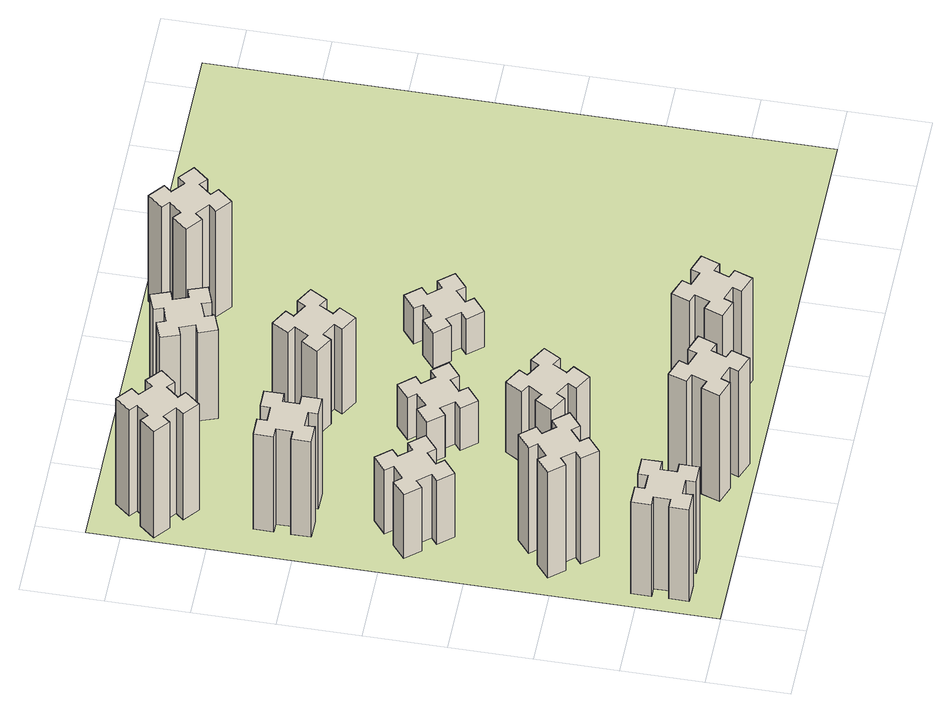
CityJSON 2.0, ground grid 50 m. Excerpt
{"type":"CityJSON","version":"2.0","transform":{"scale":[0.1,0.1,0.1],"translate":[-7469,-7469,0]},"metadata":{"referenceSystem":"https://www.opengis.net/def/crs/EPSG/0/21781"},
"CityObjects":{
"building1":{"type":"Building","attributes":{"class":"1000","function":"1000","usage":"1000","yearOfConstruction":2016,"roofType":"1000","measuredHeight":78,"storeysAboveGround":30,"storeysBelowGround":0},"geometry":[{"type":"Solid","lod":"1","boundaries":[[[[0,1,2,3,4,5,6,7,8,9,10,11,12,13,14,15,16,17,18,19]],[[17,16,20,21]],[[16,15,22,20]],[[15,14,23,22]],[[14,13,24,23]],[[13,12,25,24]],[[12,11,26,25]],[[11,10,27,26]],[[10,9,28,27]],[[9,8,29,28]],[[8,7,30,29]],[[7,6,31,30]],[[6,5,32,31]],[[5,4,33,32]],[[4,3,34,33]],[[3,2,35,34]],[[2,1,36,35]],[[1,0,37,36]],[[0,19,38,37]],[[19,18,39,38]],[[18,17,21,39]],[[24,25,26,27,28,29,30,31,32,33,34,35,36,37,38,39,21,20,22,23]]]]}]},
"building2":{"type":"Building","attributes":{"class":"1000","function":"1000","usage":"1000","yearOfConstruction":2016,"roofType":"1000","measuredHeight":90,"storeysAboveGround":30,"storeysBelowGround":0},"geometry":[{"type":"Solid","lod":"1","boundaries":[[[[40,41,42,43,44,45,46,47,48,49,50,51,52,53,54,55,56,57,58,59]],[[57,56,60,61]],[[56,55,62,60]],[[55,54,63,62]],[[54,53,64,63]],[[53,52,65,64]],[[52,51,66,65]],[[51,50,67,66]],[[50,49,68,67]],[[49,48,69,68]],[[48,47,70,69]],[[47,46,71,70]],[[46,45,72,71]],[[45,44,73,72]],[[44,43,74,73]],[[43,42,75,74]],[[42,41,76,75]],[[41,40,77,76]],[[40,59,78,77]],[[59,58,79,78]],[[58,57,61,79]],[[64,65,66,67,68,69,70,71,72,73,74,75,76,77,78,79,61,60,62,63]]]]}]},
"building3":{"type":"Building","attributes":{"class":"1000","function":"1000","usage":"1000","yearOfConstruction":2016,"roofType":"1000","measuredHeight":54,"storeysAboveGround":30,"storeysBelowGround":0},"geometry":[{"type":"Solid","lod":"1","boundaries":[[[[80,81,82,83,84,85,86,87,88,89,90,91,92,93,94,95,96,97,98,99]],[[97,96,100,101]],[[96,95,102,100]],[[95,94,103,102]],[[94,93,104,103]],[[93,92,105,104]],[[92,91,106,105]],[[91,90,107,106]],[[90,89,108,107]],[[89,88,109,108]],[[88,87,110,109]],[[87,86,111,110]],[[86,85,112,111]],[[85,84,113,112]],[[84,83,114,113]],[[83,82,115,114]],[[82,81,116,115]],[[81,80,117,116]],[[80,99,118,117]],[[99,98,119,118]],[[98,97,101,119]],[[104,105,106,107,108,109,110,111,112,113,114,115,116,117,118,119,101,100,102,103]]]]}]},
"building4":{"type":"Building","attributes":{"class":"1000","function":"1000","usage":"1000","yearOfConstruction":2016,"roofType":"1000","measuredHeight":81,"storeysAboveGround":30,"storeysBelowGround":0},"geometry":[{"type":"Solid","lod":"1","boundaries":[[[[120,121,122,123,124,125,126,127,128,129,130,131,132,133,134,135,136,137,138,139]],[[137,136,140,141]],[[136,135,142,140]],[[135,134,143,142]],[[134,133,144,143]],[[133,132,145,144]],[[132,131,146,145]],[[131,130,147,146]],[[130,129,148,147]],[[129,128,149,148]],[[128,127,150,149]],[[127,126,151,150]],[[126,125,152,151]],[[125,124,153,152]],[[124,123,154,153]],[[123,122,155,154]],[[122,121,156,155]],[[121,120,157,156]],[[120,139,158,157]],[[139,138,159,158]],[[138,137,141,159]],[[144,145,146,147,148,149,150,151,152,153,154,155,156,157,158,159,141,140,142,143]]]]}]},
"building5":{"type":"Building","attributes":{"class":"1000","function":"1000","usage":"1000","yearOfConstruction":2016,"roofType":"1000","measuredHeight":90,"storeysAboveGround":30,"storeysBelowGround":0},"geometry":[{"type":"Solid","lod":"1","boundaries":[[[[160,161,162,163,164,165,166,167,168,169,170,171,172,173,174,175,176,177,178,179]],[[177,176,180,181]],[[176,175,182,180]],[[175,174,183,182]],[[174,173,184,183]],[[173,172,185,184]],[[172,171,186,185]],[[171,170,187,186]],[[170,169,188,187]],[[169,168,189,188]],[[168,167,190,189]],[[167,166,191,190]],[[166,165,192,191]],[[165,164,193,192]],[[164,163,194,193]],[[163,162,195,194]],[[162,161,196,195]],[[161,160,197,196]],[[160,179,198,197]],[[179,178,199,198]],[[178,177,181,199]],[[184,185,186,187,188,189,190,191,192,193,194,195,196,197,198,199,181,180,182,183]]]]}]},
"building6":{"type":"Building","attributes":{"class":"1000","function":"1000","usage":"1000","yearOfConstruction":2016,"roofType":"1000","measuredHeight":90,"storeysAboveGround":30,"storeysBelowGround":0},"geometry":[{"type":"Solid","lod":"1","boundaries":[[[[200,201,202,203,204,205,206,207,208,209,210,211,212,213,214,215,216,217,218,219]],[[217,216,220,221]],[[216,215,222,220]],[[215,214,223,222]],[[214,213,224,223]],[[213,212,225,224]],[[212,211,226,225]],[[211,210,227,226]],[[210,209,228,227]],[[209,208,229,228]],[[208,207,230,229]],[[207,206,231,230]],[[206,205,232,231]],[[205,204,233,232]],[[204,203,234,233]],[[203,202,235,234]],[[202,201,236,235]],[[201,200,237,236]],[[200,219,238,237]],[[219,218,239,238]],[[218,217,221,239]],[[224,225,226,227,228,229,230,231,232,233,234,235,236,237,238,239,221,220,222,223]]]]}]},
"building7":{"type":"Building","attributes":{"class":"1000","function":"1000","usage":"1000","yearOfConstruction":2016,"roofType":"1000","measuredHeight":60,"storeysAboveGround":30,"storeysBelowGround":0},"geometry":[{"type":"Solid","lod":"1","boundaries":[[[[240,241,242,243,244,245,246,247,248,249,250,251,252,253,254,255,256,257,258,259]],[[257,256,260,261]],[[256,255,262,260]],[[255,254,263,262]],[[254,253,264,263]],[[253,252,265,264]],[[252,251,266,265]],[[251,250,267,266]],[[250,249,268,267]],[[249,248,269,268]],[[248,247,270,269]],[[247,246,271,270]],[[246,245,272,271]],[[245,244,273,272]],[[244,243,274,273]],[[243,242,275,274]],[[242,241,276,275]],[[241,240,277,276]],[[240,259,278,277]],[[259,258,279,278]],[[258,257,261,279]],[[264,265,266,267,268,269,270,271,272,273,274,275,276,277,278,279,261,260,262,263]]]]}]},
"building8":{"type":"Building","attributes":{"class":"1000","function":"1000","usage":"1000","yearOfConstruction":2016,"roofType":"1000","measuredHeight":36,"storeysAboveGround":30,"storeysBelowGround":0},"geometry":[{"type":"Solid","lod":"1","boundaries":[[[[280,281,282,283,284,285,286,287,288,289,290,291,292,293,294,295,296,297,298,299]],[[297,296,300,301]],[[296,295,302,300]],[[295,294,303,302]],[[294,293,304,303]],[[293,292,305,304]],[[292,291,306,305]],[[291,290,307,306]],[[290,289,308,307]],[[289,288,309,308]],[[288,287,310,309]],[[287,286,311,310]],[[286,285,312,311]],[[285,284,313,312]],[[284,283,314,313]],[[283,282,315,314]],[[282,281,316,315]],[[281,280,317,316]],[[280,299,318,317]],[[299,298,319,318]],[[298,297,301,319]],[[304,305,306,307,308,309,310,311,312,313,314,315,316,317,318,319,301,300,302,303]]]]}]},
"building9":{"type":"Building","attributes":{"class":"1000","function":"1000","usage":"1000","yearOfConstruction":2016,"roofType":"1000","measuredHeight":87,"storeysAboveGround":30,"storeysBelowGround":0},"geometry":[{"type":"Solid","lod":"1","boundaries":[[[[320,321,322,323,324,325,326,327,328,329,330,331,332,333,334,335,336,337,338,339]],[[337,336,340,341]],[[336,335,342,340]],[[335,334,343,342]],[[334,333,344,343]],[[333,332,345,344]],[[332,331,346,345]],[[331,330,347,346]],[[330,329,348,347]],[[329,328,349,348]],[[328,327,350,349]],[[327,326,351,350]],[[326,325,352,351]],[[325,324,353,352]],[[324,323,354,353]],[[323,322,355,354]],[[322,321,356,355]],[[321,320,357,356]],[[320,339,358,357]],[[339,338,359,358]],[[338,337,341,359]],[[344,345,346,347,348,349,350,351,352,353,354,355,356,357,358,359,341,340,342,343]]]]}]},
"building10":{"type":"Building","attributes":{"class":"1000","function":"1000","usage":"1000","yearOfConstruction":2016,"roofType":"1000","measuredHeight":72,"storeysAboveGround":30,"storeysBelowGround":0},"geometry":[{"type":"Solid","lod":"1","boundaries":[[[[360,361,362,363,364,365,366,367,368,369,370,371,372,373,374,375,376,377,378,379]],[[377,376,380,381]],[[376,375,382,380]],[[375,374,383,382]],[[374,373,384,383]],[[373,372,385,384]],[[372,371,386,385]],[[371,370,387,386]],[[370,369,388,387]],[[369,368,389,388]],[[368,367,390,389]],[[367,366,391,390]],[[366,365,392,391]],[[365,364,393,392]],[[364,363,394,393]],[[363,362,395,394]],[[362,361,396,395]],[[361,360,397,396]],[[360,379,398,397]],[[379,378,399,398]],[[378,377,381,399]],[[384,385,386,387,388,389,390,391,392,393,394,395,396,397,398,399,381,380,382,383]]]]}]},
"building11":{"type":"Building","attributes":{"class":"1000","function":"1000","usage":"1000","yearOfConstruction":2016,"roofType":"1000","measuredHeight":75,"storeysAboveGround":30,"storeysBelowGround":0},"geometry":[{"type":"Solid","lod":"1","boundaries":[[[[400,401,402,403,404,405,406,407,408,409,410,411,412,413,414,415,416,417,418,419]],[[417,416,420,421]],[[416,415,422,420]],[[415,414,423,422]],[[414,413,424,423]],[[413,412,425,424]],[[412,411,426,425]],[[411,410,427,426]],[[410,409,428,427]],[[409,408,429,428]],[[408,407,430,429]],[[407,406,431,430]],[[406,405,432,431]],[[405,404,433,432]],[[404,403,434,433]],[[403,402,435,434]],[[402,401,436,435]],[[401,400,437,436]],[[400,419,438,437]],[[419,418,439,438]],[[418,417,421,439]],[[424,425,426,427,428,429,430,431,432,433,434,435,436,437,438,439,421,420,422,423]]]]}]},
"building12":{"type":"Building","attributes":{"class":"1000","function":"1000","usage":"1000","yearOfConstruction":2016,"roofType":"1000","measuredHeight":30,"storeysAboveGround":30,"storeysBelowGround":0},"geometry":[{"type":"Solid","lod":"1","boundaries":[[[[440,441,442,443,444,445,446,447,448,449,450,451,452,453,454,455,456,457,458,459]],[[457,456,460,461]],[[456,455,462,460]],[[455,454,463,462]],[[454,453,464,463]],[[453,452,465,464]],[[452,451,466,465]],[[451,450,467,466]],[[450,449,468,467]],[[449,448,469,468]],[[448,447,470,469]],[[447,446,471,470]],[[446,445,472,471]],[[445,444,473,472]],[[444,443,474,473]],[[443,442,475,474]],[[442,441,476,475]],[[441,440,477,476]],[[440,459,478,477]],[[459,458,479,478]],[[458,457,461,479]],[[464,465,466,467,468,469,470,471,472,473,474,475,476,477,478,479,461,460,462,463]]]]}]},
"building13":{"type":"Building","attributes":{"class":"1000","function":"1000","usage":"1000","yearOfConstruction":2016,"roofType":"1000","measuredHeight":90,"storeysAboveGround":30,"storeysBelowGround":0},"geometry":[{"type":"Solid","lod":"1","boundaries":[[[[480,481,482,483,484,485,486,487,488,489,490,491,492,493,494,495,496,497,498,499]],[[497,496,500,501]],[[496,495,502,500]],[[495,494,503,502]],[[494,493,504,503]],[[493,492,505,504]],[[492,491,506,505]],[[491,490,507,506]],[[490,489,508,507]],[[489,488,509,508]],[[488,487,510,509]],[[487,486,511,510]],[[486,485,512,511]],[[485,484,513,512]],[[484,483,514,513]],[[483,482,515,514]],[[482,481,516,515]],[[481,480,517,516]],[[480,499,518,517]],[[499,498,519,518]],[[498,497,501,519]],[[504,505,506,507,508,509,510,511,512,513,514,515,516,517,518,519,501,500,502,503]]]]}]},
"landuse1":{"type":"LandUse","attributes":{"name":"plot1","function":"1010"},"geometry":[{"type":"MultiSurface","lod":"1","boundaries":[[[520,521,522,523]]]}]}
},
"vertices":[
[165,425,0],[165,325,0],[105,325,0],[105,205,0],[225,205,0],[225,265,0],[325,265,0],[325,205,0],[445,205,0],[445,325,0],[385,325,0],[385,425,0],[445,425,0],[445,545,0],[325,545,0],[325,485,0],[225,485,0],[225,545,0],[105,545,0],[105,425,0],[225,485,780],[225,545,780],[325,485,780],[325,545,780],[445,545,780],[445,425,780],[385,425,780],[385,325,780],[445,325,780],[445,205,780],[325,205,780],[325,265,780],[225,265,780],[225,205,780],[105,205,780],[105,325,780],[165,325,780],[165,425,780],[105,425,780],[105,545,780],
[492,1048,0],[427,1124,0],[473,1163,0],[396,1255,0],[304,1178,0],[343,1132,0],[266,1067,0],[228,1113,0],[136,1036,0],[213,944,0],[259,983,0],[323,906,0],[277,868,0],[354,776,0],[446,853,0],[408,899,0],[484,963,0],[523,917,0],[615,994,0],[538,1086,0],[484,963,900],[523,917,900],[408,899,900],[446,853,900],[354,776,900],[277,868,900],[323,906,900],[259,983,900],[213,944,900],[136,1036,900],[228,1113,900],[266,1067,900],[343,1132,900],[304,1178,900],[396,1255,900],[473,1163,900],[427,1124,900],[492,1048,900],[538,1086,900],[615,994,900],
[492,1888,0],[427,1964,0],[473,2003,0],[396,2095,0],[304,2018,0],[343,1972,0],[266,1907,0],[228,1953,0],[136,1876,0],[213,1784,0],[259,1823,0],[323,1746,0],[277,1708,0],[354,1616,0],[446,1693,0],[408,1739,0],[484,1803,0],[523,1757,0],[615,1834,0],[538,1926,0],[484,1803,540],[523,1757,540],[408,1739,540],[446,1693,540],[354,1616,540],[277,1708,540],[323,1746,540],[259,1823,540],[213,1784,540],[136,1876,540],[228,1953,540],[266,1907,540],[343,1972,540],[304,2018,540],[396,2095,540],[473,2003,540],[427,1964,540],[492,1888,540],[538,1926,540],[615,1834,540],
[485,2545,0],[485,2645,0],[545,2645,0],[545,2765,0],[425,2765,0],[425,2705,0],[325,2705,0],[325,2765,0],[205,2765,0],[205,2645,0],[265,2645,0],[265,2545,0],[205,2545,0],[205,2425,0],[325,2425,0],[325,2485,0],[425,2485,0],[425,2425,0],[545,2425,0],[545,2545,0],[425,2485,810],[425,2425,810],[325,2485,810],[325,2425,810],[205,2425,810],[205,2545,810],[265,2545,810],[265,2645,810],[205,2645,810],[205,2765,810],[325,2765,810],[325,2705,810],[425,2705,810],[425,2765,810],[545,2765,810],[545,2645,810],[485,2645,810],[485,2545,810],[545,2545,810],[545,2425,810],
[1029,360,0],[995,266,0],[939,287,0],[897,174,0],[1010,133,0],[1031,189,0],[1125,155,0],[1104,99,0],[1217,57,0],[1258,170,0],[1202,191,0],[1236,285,0],[1292,264,0],[1333,377,0],[1220,418,0],[1200,362,0],[1106,396,0],[1127,452,0],[1014,493,0],[973,380,0],[1106,396,900],[1127,452,900],[1200,362,900],[1220,418,900],[1333,377,900],[1292,264,900],[1236,285,900],[1202,191,900],[1258,170,900],[1217,57,900],[1104,99,900],[1125,155,900],[1031,189,900],[1010,133,900],[897,174,900],[939,287,900],[995,266,900],[1029,360,900],[973,380,900],[1014,493,900],
[384,3387,0],[308,3452,0],[346,3498,0],[254,3575,0],[177,3483,0],[223,3444,0],[159,3368,0],[113,3406,0],[36,3314,0],[128,3237,0],[166,3283,0],[243,3219,0],[204,3173,0],[296,3096,0],[373,3188,0],[327,3226,0],[392,3303,0],[438,3264,0],[515,3356,0],[423,3433,0],[392,3303,900],[438,3264,900],[327,3226,900],[373,3188,900],[296,3096,900],[204,3173,900],[243,3219,900],[166,3283,900],[128,3237,900],[36,3314,900],[113,3406,900],[159,3368,900],[223,3444,900],[177,3483,900],[254,3575,900],[346,3498,900],[308,3452,900],[384,3387,900],[423,3433,900],[515,3356,900],
[1186,1117,0],[1236,1204,0],[1288,1174,0],[1348,1278,0],[1244,1338,0],[1214,1286,0],[1127,1336,0],[1157,1388,0],[1053,1448,0],[993,1344,0],[1045,1314,0],[995,1227,0],[943,1257,0],[883,1153,0],[987,1093,0],[1017,1145,0],[1104,1095,0],[1074,1043,0],[1178,983,0],[1238,1087,0],[1104,1095,600],[1074,1043,600],[1017,1145,600],[987,1093,600],[883,1153,600],[943,1257,600],[995,1227,600],[1045,1314,600],[993,1344,600],[1053,1448,600],[1157,1388,600],[1127,1336,600],[1214,1286,600],[1244,1338,600],[1348,1278,600],[1288,1174,600],[1236,1204,600],[1186,1117,600],[1238,1087,600],[1178,983,600],
[1083,1972,0],[1006,1907,0],[968,1953,0],[876,1876,0],[953,1784,0],[999,1823,0],[1063,1746,0],[1017,1708,0],[1094,1616,0],[1186,1693,0],[1148,1739,0],[1224,1803,0],[1263,1757,0],[1355,1834,0],[1278,1926,0],[1232,1888,0],[1167,1964,0],[1213,2003,0],[1136,2095,0],[1044,2018,0],[1167,1964,360],[1213,2003,360],[1232,1888,360],[1278,1926,360],[1355,1834,360],[1263,1757,360],[1224,1803,360],[1148,1739,360],[1186,1693,360],[1094,1616,360],[1017,1708,360],[1063,1746,360],[999,1823,360],[953,1784,360],[876,1876,360],[968,1953,360],[1006,1907,360],[1083,1972,360],[1044,2018,360],[1136,2095,360],
[1669,460,0],[1635,366,0],[1579,387,0],[1537,274,0],[1650,233,0],[1671,289,0],[1765,255,0],[1744,199,0],[1857,157,0],[1898,270,0],[1842,291,0],[1876,385,0],[1932,364,0],[1973,477,0],[1860,518,0],[1840,462,0],[1746,496,0],[1767,552,0],[1654,593,0],[1613,480,0],[1746,496,870],[1767,552,870],[1840,462,870],[1860,518,870],[1973,477,870],[1932,364,870],[1876,385,870],[1842,291,870],[1898,270,870],[1857,157,870],[1744,199,870],[1765,255,870],[1671,289,870],[1650,233,870],[1537,274,870],[1579,387,870],[1635,366,870],[1669,460,870],[1613,480,870],[1654,593,870],
[1314,2666,0],[1227,2716,0],[1257,2768,0],[1153,2828,0],[1093,2724,0],[1145,2694,0],[1095,2607,0],[1043,2637,0],[983,2533,0],[1087,2473,0],[1117,2525,0],[1204,2475,0],[1174,2423,0],[1278,2363,0],[1338,2467,0],[1286,2497,0],[1336,2584,0],[1388,2554,0],[1448,2658,0],[1344,2718,0],[1336,2584,720],[1388,2554,720],[1286,2497,720],[1338,2467,720],[1278,2363,720],[1174,2423,720],[1204,2475,720],[1117,2525,720],[1087,2473,720],[983,2533,720],[1043,2637,720],[1095,2607,720],[1145,2694,720],[1093,2724,720],[1153,2828,720],[1257,2768,720],[1227,2716,720],[1314,2666,720],[1344,2718,720],[1448,2658,720],
[1125,3456,0],[1031,3422,0],[1010,3478,0],[897,3437,0],[939,3324,0],[995,3345,0],[1029,3251,0],[973,3230,0],[1014,3117,0],[1127,3159,0],[1106,3215,0],[1200,3249,0],[1220,3193,0],[1333,3234,0],[1292,3347,0],[1236,3326,0],[1202,3420,0],[1258,3440,0],[1217,3553,0],[1104,3512,0],[1202,3420,750],[1258,3440,750],[1236,3326,750],[1292,3347,750],[1333,3234,750],[1220,3193,750],[1200,3249,750],[1106,3215,750],[1127,3159,750],[1014,3117,750],[973,3230,750],[1029,3251,750],[995,3345,750],[939,3324,750],[897,3437,750],[1010,3478,750],[1031,3422,750],[1125,3456,750],[1104,3512,750],[1217,3553,750],
[1972,1988,0],[1907,2064,0],[1953,2103,0],[1876,2195,0],[1784,2118,0],[1823,2072,0],[1746,2007,0],[1708,2053,0],[1616,1976,0],[1693,1884,0],[1739,1923,0],[1803,1846,0],[1757,1808,0],[1834,1716,0],[1926,1793,0],[1888,1839,0],[1964,1903,0],[2003,1857,0],[2095,1934,0],[2018,2026,0],[1964,1903,300],[2003,1857,300],[1888,1839,300],[1926,1793,300],[1834,1716,300],[1757,1808,300],[1803,1846,300],[1739,1923,300],[1693,1884,300],[1616,1976,300],[1708,2053,300],[1746,2007,300],[1823,2072,300],[1784,2118,300],[1876,2195,300],[1953,2103,300],[1907,2064,300],[1972,1988,300],[2018,2026,300],[2095,1934,300],
[1746,3383,0],[1823,3319,0],[1784,3273,0],[1876,3196,0],[1953,3288,0],[1907,3326,0],[1972,3403,0],[2018,3364,0],[2095,3456,0],[2003,3533,0],[1964,3487,0],[1888,3552,0],[1926,3598,0],[1834,3675,0],[1757,3583,0],[1803,3544,0],[1739,3468,0],[1693,3506,0],[1616,3414,0],[1708,3337,0],[1739,3468,900],[1693,3506,900],[1803,3544,900],[1757,3583,900],[1834,3675,900],[1926,3598,900],[1888,3552,900],[1964,3487,900],[2003,3533,900],[2095,3456,900],[2018,3364,900],[1972,3403,900],[1907,3326,900],[1953,3288,900],[1876,3196,900],[1784,3273,900],[1823,3319,900],[1746,3383,900],[1708,3337,900],[1616,3414,900],
[5,3705,0],[3705,3705,0],[3705,5,0],[5,5,0]
]}
